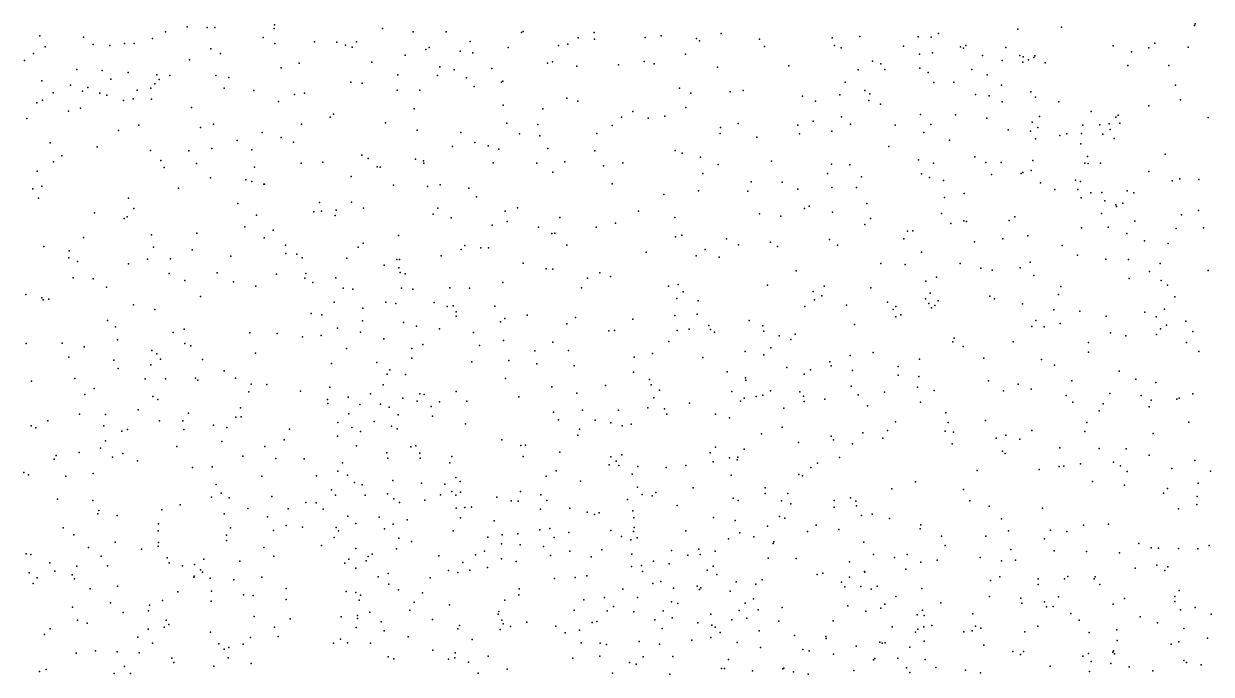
# Model space of a CAD drawing. Header units: metres. Extents: x -25 to 25, y -27.8 to 27.8.
# Drawn here: x -4.835 to -3.289, y 0.013 to 0.86 of the extents above; entities that cross this region are included whole.
import ezdxf

# ---------------------------------------------------------------- set-up
doc = ezdxf.new("R2010")
doc.units = ezdxf.units.M

msp = doc.modelspace()

# ---------------------------------------------------------------- linework, layer by layer
for p in [(-4.6227, 0.8563, 25.4743), (-4.5963, 0.8553, 7.7151), (-4.5866, 0.8552, 29.8552), (-4.5093, 0.8539, 13.2394), (-4.509, 0.8588, -5.3788), (-4.368, 0.8542, -22.4439), (-3.5407, 0.8531, 10.8774), (-3.4837, 0.8559, 29.6664), (-3.3105, 0.858, 23.9232), (-3.3097, 0.8603, -24.6159), (-4.8145, 0.8444, -5.4278), (-4.7575, 0.8427, 13.5015), (-4.6675, 0.8411, 14.2201), (-4.6507, 0.8499, -5.3817), (-4.5234, 0.8424, 7.9315), (-4.4567, 0.8368, -19.4678), (-4.4275, 0.8361, 29.8878), (-4.4019, 0.8368, -5.3539), (-4.3281, 0.8497, 29.8985), (-4.2851, 0.8497, 24.5407), (-4.2541, 0.8371, 13.8434), (-4.1871, 0.8491, 24.0443), (-4.1848, 0.8503, 25.7996), (-4.1132, 0.8418, -24.5261), (-4.0924, 0.8487, -5.4068), (-4.0921, 0.8404, 23.8869), (-4.026, 0.8426, -6.9776), (-4.0052, 0.8444, 14.7144), (-3.9592, 0.8411, 12.5641), (-3.9553, 0.8382, -6.9353), (-3.9271, 0.8475, -5.4731), (-3.8773, 0.8401, 25.6364), (-3.7824, 0.842, 23.5828), (-3.7465, 0.8435, 14.8962), (-3.6703, 0.8434, -5.6779), (-3.6535, 0.8429, 29.7779), (-3.6441, 0.8474, 10.7163), (-4.8228, 0.8216, 25.9606), (-4.8075, 0.8303, -6.8684), (-4.7451, 0.8331, -5.3713), (-4.7232, 0.8318, 25.9461), (-4.704, 0.8345, 20.6809), (-4.6917, 0.8344, 21.2118), (-4.5919, 0.8276, -5.3471), (-4.579, 0.8214, -7.0073), (-4.5085, 0.8345, 25.2072), (-4.4163, 0.8326, -7.0439), (-4.4076, 0.8299, 14.3783), (-4.3118, 0.8266, 14.2079), (-4.3074, 0.8295, -5.3499), (-4.267, 0.8247, 24.4039), (-4.2505, 0.8224, 24.2968), (-4.2046, 0.8292, -19.6064), (-4.139, 0.8319, 15.017), (-4.1266, 0.8339, -7.0267), (-3.9736, 0.8208, 29.8633), (-3.8704, 0.8306, 12.4616), (-3.7794, 0.8319, 15.1034), (-3.7709, 0.8291, -6.7694), (-3.6895, 0.8313, -6.6694), (-3.6687, 0.8207, 10.5602), (-3.6519, 0.8222, 10.8051), (-3.6152, 0.8303, -5.7484), (-3.6114, 0.8287, 15.0217), (-3.6085, 0.8318, -6.5185), (-3.5561, 0.8293, -6.3548), (-3.4164, 0.8315, 15.2202), (-3.3925, 0.8238, 13.157), (-3.3702, 0.829, 11.0537), (-3.3621, 0.835, 23.4413), (-3.3189, 0.8299, 24.2574), (-4.8345, 0.8125, 13.9081), (-4.6193, 0.8135, 13.4344), (-4.4766, 0.8089, -5.3245), (-4.382, 0.8104, 24.934), (-4.3387, 0.8192, 24.7628), (-4.1532, 0.8091, 14.5453), (-4.1468, 0.8107, -5.3498), (-4.1152, 0.805, 12.6846), (-4.0609, 0.8068, 1.6603), (-4.0275, 0.8113, -11.5283), (-4.0145, 0.808, 23.78), (-3.8387, 0.8054, 29.8364), (-3.7301, 0.8117, 12.3758), (-3.7189, 0.808, 10.7081), (-3.5867, 0.8189, 10.4372), (-3.5611, 0.8126, -5.841), (-3.5381, 0.8189, -5.9224), (-3.5341, 0.8102, 10.9703), (-3.5338, 0.8171, 15.0934), (-3.5266, 0.8131, -6.2469), (-3.5199, 0.8164, 10.3772), (-3.5185, 0.8186, -6.0866), (-3.505, 0.8092, 12.3491), (-3.3974, 0.8059, 25.0658), (-3.344, 0.8061, 15.2819), (-4.7661, 0.8009, 13.6626), (-4.7331, 0.7993, 14.0603), (-4.6996, 0.797, 13.5585), (-4.662, 0.7938, -14.0344), (-4.6452, 0.7928, 25.3572), (-4.5853, 0.7927, 1.0041), (-4.5681, 0.7903, 14.1867), (-4.5001, 0.8029, 14.2612), (-4.3481, 0.7936, 13.0776), (-4.2965, 0.793, 14.4053), (-4.2935, 0.8042, -7.0582), (-4.2746, 0.8001, 13.0027), (-4.2588, 0.7899, -5.3164), (-4.2256, 0.8022, 12.8862), (-3.9317, 0.8037, -5.414), (-3.7486, 0.8003, 25.5212), (-3.7139, 0.8007, -5.5511), (-3.6682, 0.8024, 13.225), (-3.6573, 0.797, -11.6546), (-3.6007, 0.8005, 23.4796), (-3.5806, 0.7938, 29.7497), (-4.8119, 0.786, 19.2393), (-4.7746, 0.7805, -5.3144), (-4.7518, 0.7773, 25.8351), (-4.7218, 0.7881, 25.6073), (-4.6876, 0.7737, 7.9537), (-4.6699, 0.7763, -5.2991), (-4.6648, 0.7819, -6.9707), (-4.659, 0.7876, 14.1179), (-4.5742, 0.7766, -19.6521), (-4.4092, 0.7841, 13.1751), (-4.3948, 0.7831, -5.2987), (-4.3491, 0.7738, -21.876), (-4.3195, 0.7736, 24.5163), (-4.2489, 0.7785, 1.4019), (-4.2132, 0.7844, 14.4661), (-4.2114, 0.7854, 24.0969), (-3.9812, 0.7765, -5.3603), (-3.8984, 0.7735, 14.7097), (-3.7654, 0.7843, -5.503), (-3.7397, 0.7735, 10.5621), (-3.6499, 0.7839, -5.5865), (-3.6241, 0.784, 12.3233), (-3.5618, 0.7805, -6.4724), (-3.3352, 0.7805, 11.1488), (-4.8108, 0.7608, 18.9396), (-4.7973, 0.7701, 26.0481), (-4.759, 0.7725, 29.8057), (-4.7361, 0.7698, 13.8993), (-4.7273, 0.7673, 25.5218), (-4.7055, 0.7605, 13.7534), (-4.693, 0.7623, -13.4986), (-4.6691, 0.7621, 13.6304), (-4.5356, 0.7733, 13.4091), (-4.5037, 0.7589, 25.0861), (-4.4828, 0.7682, 29.8638), (-4.4698, 0.77, 13.2598), (-4.1282, 0.7635, 23.9243), (-4.1137, 0.7593, -7.0464), (-3.9665, 0.7697, 12.4745), (-3.9153, 0.7716, -6.9445), (-3.8209, 0.7658, 12.3624), (-3.8042, 0.7593, -24.6829), (-3.7725, 0.7675, -6.8127), (-3.7346, 0.7603, 10.4755), (-3.7332, 0.769, 14.8262), (-3.5958, 0.7682, -6.5644), (-3.5779, 0.7663, -5.6884), (-3.5609, 0.7585, 15.0168), (-3.5237, 0.7715, 10.2911), (-3.5176, 0.7647, -6.3197), (-3.4871, 0.7584, -6.1572), (-3.3289, 0.761, 21.1559), (-4.8182, 0.7572, 0.8736), (-4.7771, 0.7466, -6.9353), (-4.7613, 0.7503, 25.7334), (-4.6167, 0.7514, 14.0201), (-4.3271, 0.7496, 14.3294), (-4.2109, 0.7543, -7.0617), (-4.1591, 0.7493, -5.288), (-4.0419, 0.7461, 12.533), (-3.973, 0.7514, 14.6229), (-3.7194, 0.7556, 10.894), (-3.445, 0.746, 11.1316), (-3.3702, 0.7533, 23.7835), (-4.8314, 0.7371, -24.371), (-4.6853, 0.728, 5.9261), (-4.5881, 0.7295, 7.5826), (-4.4737, 0.7297, -5.2384), (-4.4365, 0.7388, -7.0669), (-4.4319, 0.7424, 14.2212), (-4.3642, 0.7312, -5.2454), (-4.206, 0.7306, 12.7708), (-4.1659, 0.7291, 12.6948), (-4.069, 0.7276, 14.5313), (-4.057, 0.7388, 29.8786), (-4.0222, 0.7374, -5.3099), (-4.0002, 0.7399, 1.8569), (-3.9048, 0.7303, -5.3387), (-3.8272, 0.7283, -6.8942), (-3.8071, 0.7332, 13.2085), (-3.7703, 0.739, 10.813), (-3.7584, 0.7297, 29.8198), (-3.7005, 0.7284, 23.5308), (-3.6673, 0.7421, -5.5165), (-3.6538, 0.7289, 10.325), (-3.6218, 0.7418, 14.9183), (-3.5809, 0.7373, -5.6241), (-3.5221, 0.732, 13.1606), (-3.5122, 0.7395, 29.7132), (-3.4559, 0.7281, -6.0135), (-3.434, 0.7287, -11.7724), (-3.4215, 0.7299, 24.4688), (-3.4131, 0.7388, 24.1091), (-3.41, 0.7414, 10.2031), (-3.4077, 0.731, -24.7509), (-3.2927, 0.7383, 11.2278), (-4.7121, 0.7214, -6.9825), (-4.605, 0.725, -5.2356), (-4.525, 0.7186, -7.0611), (-4.5002, 0.712, 14.1143), (-4.3228, 0.7217, -7.0835), (-4.2662, 0.7186, 24.237), (-4.1896, 0.7169, 24.0115), (-4.1633, 0.7145, -22.0244), (-4.0889, 0.7175, 23.8472), (-3.9284, 0.7175, 15.142), (-3.9277, 0.7251, 12.3764), (-3.8805, 0.7126, 1.97), (-3.8251, 0.7171, 10.6609), (-3.7829, 0.7203, 23.5778), (-3.6632, 0.7185, -6.7166), (-3.553, 0.7223, 12.2853), (-3.5243, 0.7203, 23.4532), (-3.5146, 0.7251, -6.4021), (-3.4859, 0.7148, 15.0774), (-3.4768, 0.7169, -5.8137), (-3.4578, 0.7172, -5.9397), (-3.4298, 0.7165, 23.4285), (-3.4205, 0.7227, 15.1846), (-4.8012, 0.7053, 25.9128), (-4.7396, 0.6999, 25.3818), (-4.5904, 0.6977, 13.9001), (-4.5573, 0.7083, -21.735), (-4.5382, 0.6961, 13.5463), (-4.484, 0.7062, 20.9464), (-4.277, 0.7002, -24.5844), (-4.2479, 0.7056, 13.9917), (-4.2303, 0.7012, 24.1117), (-4.2168, 0.697, -5.2271), (-4.1526, 0.6978, -7.0694), (-3.7085, 0.7002, -6.7835), (-3.6296, 0.7088, 11.0445), (-3.5176, 0.7104, -5.7082), (-3.4584, 0.7038, 24.267), (-3.4151, 0.711, 12.2996), (-4.7857, 0.6882, -21.715), (-4.6705, 0.6952, 25.244), (-4.6568, 0.682, -7.0227), (-4.6204, 0.6949, 21.2997), (-4.3951, 0.6893, 24.6652), (-4.3866, 0.6847, 29.8592), (-4.3253, 0.6841, 14.2699), (-4.3148, 0.6817, 24.3387), (-4.0914, 0.6946, -22.2955), (-3.987, 0.6951, 13.2018), (-3.9779, 0.6916, 29.8575), (-3.9538, 0.6864, 23.7062), (-3.8616, 0.6813, -6.9486), (-3.67, 0.6829, 29.8), (-3.5965, 0.6871, -6.6552), (-3.5211, 0.6823, -5.6302), (-3.4498, 0.6876, 24.7593), (-3.3486, 0.6904, 23.5477), (-4.8179, 0.6683, 25.5718), (-4.7968, 0.6805, -5.1999), (-4.6523, 0.6729, -13.704), (-4.6102, 0.6781, 25.1308), (-4.5348, 0.6733, 25.014), (-4.4739, 0.6786, 13.3553), (-4.4457, 0.6802, 13.2342), (-4.3749, 0.6741, 7.987), (-4.3713, 0.6735, 24.5172), (-4.3141, 0.6788, 12.9756), (-4.2239, 0.6791, 14.3714), (-4.1671, 0.6785, 29.8743), (-4.1464, 0.6671, 14.4316), (-4.1308, 0.6805, 25.6371), (-4.0805, 0.6751, -5.2301), (-4.0553, 0.6791, 12.4668), (-3.9511, 0.6651, 14.5696), (-3.931, 0.6769, -5.2793), (-3.7885, 0.6651, 10.9279), (-3.7834, 0.6773, -5.3603), (-3.7596, 0.6764, 10.371), (-3.6503, 0.6787, 2.0122), (-3.5824, 0.6797, 29.7644), (-3.5622, 0.6796, 10.1902), (-3.5362, 0.6651, 25.1183), (-3.5343, 0.6664, 15.0062), (-3.5234, 0.669, -6.5076), (-3.4533, 0.6785, 11.1893), (-3.4491, 0.6784, 23.9199), (-3.4331, 0.6788, -6.1271), (-3.3698, 0.6677, 29.6237), (-4.5922, 0.6596, -7.0537), (-4.546, 0.6571, 13.7945), (-4.5382, 0.6547, 29.8336), (-4.5226, 0.6513, 13.941), (-4.522, 0.6515, 25.7422), (-4.4089, 0.6612, 14.5764), (-4.3539, 0.6501, 1.2528), (-4.2931, 0.6505, -11.6434), (-4.0692, 0.6518, -7.0564), (-3.8879, 0.6544, 29.8425), (-3.8474, 0.6538, -5.3016), (-3.7444, 0.6611, 12.2521), (-3.6662, 0.6648, -5.4289), (-3.6558, 0.6602, 10.2224), (-3.6373, 0.6561, 25.2463), (-3.575, 0.6638, -5.5255), (-3.5112, 0.653, 10.1263), (-3.4654, 0.6566, -6.3052), (-3.4588, 0.6548, -5.7316), (-3.3395, 0.6555, 12.2948), (-3.3297, 0.6582, 23.3799), (-3.3047, 0.6576, 15.32), (-4.8236, 0.6454, 18.7526), (-4.8119, 0.6489, 25.4855), (-4.6338, 0.6462, -5.1456), (-4.3097, 0.6482, 29.8607), (-4.2558, 0.6461, 12.7726), (-4.2455, 0.635, 13.6686), (-4.0018, 0.6378, -5.2311), (-3.9564, 0.6425, 12.3375), (-3.8925, 0.6421, 10.7251), (-3.827, 0.6449, 12.2687), (-3.7828, 0.647, 29.8266), (-3.7508, 0.6469, -6.8568), (-3.6104, 0.6394, -5.4661), (-3.4924, 0.6442, -6.4446), (-3.4625, 0.6442, 15.028), (-3.4456, 0.6401, 12.2569), (-3.4311, 0.6405, 2.0271), (-3.3984, 0.6425, -6.0015), (-3.3896, 0.6399, 15.2231), (-4.816, 0.6329, -5.141), (-4.6988, 0.6331, 5.6695), (-4.6921, 0.6196, 21.8121), (-4.5566, 0.6261, -24.5528), (-4.4504, 0.6274, -5.1381), (-4.4084, 0.6281, 13.1513), (-4.3927, 0.6203, -22.4596), (-4.296, 0.6201, 12.8812), (-4.1921, 0.6207, 24.0014), (-3.8184, 0.6196, 25.3885), (-3.8126, 0.6227, 23.5963), (-3.7372, 0.6262, 11.0328), (-3.6362, 0.6339, 14.8399), (-3.4583, 0.6334, 29.6903), (-3.4274, 0.6296, -6.2356), (-3.413, 0.6244, -5.8373), (-3.4122, 0.6224, 13.0625), (-3.4039, 0.6268, 21.2637), (-4.7432, 0.6141, -5.1147), (-4.7044, 0.6068, 29.7853), (-4.7009, 0.6087, 25.1991), (-4.5323, 0.6111, -5.1149), (-4.4576, 0.6153, -7.0826), (-4.4474, 0.6161, 29.8345), (-4.4299, 0.6105, 24.6831), (-4.4283, 0.6173, 14.07), (-4.302, 0.6124, 14.8632), (-4.2788, 0.6073, -7.0992), (-4.2085, 0.6163, -7.0836), (-4.137, 0.6079, -5.1706), (-4.0349, 0.6163, 14.4866), (-3.9875, 0.608, 23.74), (-3.8769, 0.6129, 14.5892), (-3.8495, 0.6096, 2.087), (-3.782, 0.6147, 10.3072), (-3.7327, 0.6066, 10.2338), (-3.6399, 0.613, 23.4958), (-3.6109, 0.6037, 10.1348), (-3.5518, 0.6039, -5.4974), (-3.5444, 0.6086, 12.226), (-3.4315, 0.6131, 15.1545), (-3.3883, 0.6033, -6.0615), (-3.3273, 0.6113, 10.0268), (-3.3054, 0.6169, 11.3388), (-4.5473, 0.5958, -7.0724), (-4.5104, 0.5916, 13.641), (-4.2254, 0.5981, 1.4728), (-4.2056, 0.6027, 14.33), (-4.1651, 0.5955, 12.5338), (-4.0899, 0.5953, 23.8375), (-4.0646, 0.6004, -5.1883), (-3.7399, 0.5986, 14.6982), (-3.6842, 0.5902, 12.1888), (-3.6776, 0.5906, 15.1109), (-3.6279, 0.6003, -6.7215), (-3.6073, 0.6026, 11.1692), (-3.4579, 0.5945, 10.0326), (-3.423, 0.5952, 23.4133), (-3.3345, 0.5936, 23.4113), (-3.2988, 0.5946, 23.3017), (-4.7577, 0.5817, -6.9951), (-4.6688, 0.5852, 20.6681), (-4.6098, 0.5877, 21.6106), (-4.5224, 0.5815, 5.9794), (-4.3931, 0.5745, 24.4824), (-4.3472, 0.5847, -5.1121), (-4.1475, 0.5869, 23.9327), (-4.1436, 0.5874, 13.1552), (-3.9865, 0.5826, 29.841), (-3.9784, 0.5849, -7.0245), (-3.92, 0.5803, 10.4934), (-3.9045, 0.5724, 10.855), (-3.8626, 0.5758, 10.9346), (-3.7859, 0.5794, -6.8966), (-3.6893, 0.5802, 29.8024), (-3.597, 0.5764, 24.3352), (-3.5602, 0.58, 14.9303), (-3.5276, 0.5839, 20.9821), (-3.3987, 0.587, -6.1826), (-3.3758, 0.5774, -5.9468), (-3.3449, 0.5741, 15.2716), (-4.8093, 0.5701, 22.0312), (-4.7761, 0.5644, -5.0669), (-4.6665, 0.5695, -22.4118), (-4.6162, 0.5657, 6.1665), (-4.5658, 0.5574, 24.9544), (-4.4944, 0.5718, 13.5559), (-4.4939, 0.561, 13.7481), (-4.4796, 0.56, 7.4894), (-4.4, 0.5695, -7.0955), (-4.2916, 0.558, 7.8779), (-4.2657, 0.5662, 13.514), (-4.2608, 0.5713, 29.8386), (-4.2402, 0.5684, 13.8859), (-4.2302, 0.5683, 12.6246), (-4.1279, 0.572, -21.8524), (-4.0245, 0.5628, 25.4545), (-3.9597, 0.5582, 10.7127), (-3.948, 0.5662, 14.5196), (-3.8535, 0.5701, 10.3508), (-3.7755, 0.5717, 13.0845), (-3.6663, 0.5626, -6.7736), (-3.4829, 0.5715, -6.4512), (-3.4627, 0.559, -6.3838), (-4.7768, 0.5554, -13.165), (-4.7656, 0.5505, 8.0236), (-4.6991, 0.5475, 25.1402), (-4.6742, 0.5538, 7.3863), (-4.6442, 0.554, -11.9463), (-4.4729, 0.5556, -5.0745), (-4.4147, 0.555, 14.0005), (-4.3659, 0.5458, 14.7291), (-4.3494, 0.5534, -21.6604), (-4.3467, 0.5423, 12.9933), (-4.3459, 0.5532, 14.1156), (-4.1851, 0.5483, -5.1194), (-3.9295, 0.5563, -5.2073), (-3.7189, 0.5482, 10.1576), (-3.6872, 0.5467, -24.853), (-3.6158, 0.5482, 24.9594), (-3.5886, 0.542, 29.7692), (-3.5377, 0.5423, 23.4631), (-3.5244, 0.5499, -6.5564), (-3.4258, 0.5536, 11.3149), (-3.3963, 0.5532, 9.9828), (-3.3553, 0.5479, 12.2419), (-4.771, 0.5293, 29.7262), (-4.7449, 0.5281, 19.0941), (-4.6461, 0.5352, 25.0541), (-4.5834, 0.536, -5.046), (-4.5061, 0.5343, 8.0708), (-4.4693, 0.5289, 24.7603), (-4.4682, 0.535, 21.3856), (-4.429, 0.5295, 24.596), (-4.3452, 0.5361, 7.6662), (-4.3386, 0.5344, 24.2914), (-4.155, 0.5411, 1.694), (-4.1463, 0.5406, -7.0791), (-4.1011, 0.529, 15.2339), (-4.085, 0.536, -5.1377), (-4.0713, 0.5311, 14.3994), (-3.8294, 0.5385, 15.1916), (-3.6464, 0.5301, 24.5358), (-3.574, 0.5395, 23.8815), (-3.5199, 0.5326, 10.0058), (-3.3954, 0.5285, -5.6715), (-3.369, 0.5378, -6.1228), (-3.3541, 0.526, -5.8409), (-3.2926, 0.5391, -24.8741), (-4.7276, 0.517, 18.7306), (-4.6256, 0.5258, 25.6508), (-4.5624, 0.5243, 21.9201), (-4.5331, 0.5186, 21.7659), (-4.4589, 0.5233, -7.0855), (-4.4192, 0.5161, 14.4872), (-4.4067, 0.5145, -5.0483), (-4.3432, 0.5161, 29.8178), (-4.3288, 0.5148, -5.0565), (-4.2806, 0.5164, 14.056), (-4.2547, 0.5159, -7.0987), (-4.2116, 0.5232, 12.5349), (-4.1091, 0.5164, 23.8784), (-3.9958, 0.5184, -22.2121), (-3.9832, 0.5206, -5.1683), (-3.9767, 0.5111, 2.2259), (-3.8668, 0.5198, 12.1964), (-3.807, 0.5114, 29.8224), (-3.7929, 0.5183, 11.0838), (-3.7321, 0.5164, -11.7112), (-3.6603, 0.5252, 14.7464), (-3.4847, 0.5179, 23.4866), (-3.3458, 0.5196, -6.0431), (-4.8327, 0.5078, -5.0176), (-4.8117, 0.5033, -21.6065), (-4.8099, 0.5005, 25.6309), (-4.8029, 0.5016, -6.9625), (-4.605, 0.5052, 29.7661), (-4.4312, 0.4976, 20.7761), (-4.3637, 0.4978, -7.1069), (-4.3506, 0.4958, 5.7917), (-4.3009, 0.4973, 12.7702), (-3.9847, 0.5024, 10.6054), (-3.9569, 0.4996, 10.8249), (-3.8055, 0.5005, -6.9201), (-3.7958, 0.506, 23.6084), (-3.7104, 0.4976, 23.5506), (-3.6608, 0.5018, 24.8047), (-3.6564, 0.496, 20.9285), (-3.655, 0.5094, 24.1724), (-3.6444, 0.4994, -5.3205), (-3.5771, 0.5055, 21.2032), (-3.571, 0.5021, -5.3871), (-3.5345, 0.4956, 12.1637), (-3.4876, 0.5077, -6.4876), (-3.336, 0.5047, 9.9312), (-4.6925, 0.4943, 29.7369), (-4.6645, 0.488, 7.2136), (-4.4612, 0.483, 13.517), (-4.447, 0.4812, 13.3742), (-4.3936, 0.4897, 13.1212), (-4.2841, 0.4921, 24.1686), (-4.2763, 0.4928, 25.4952), (-4.2723, 0.485, 12.6428), (-4.2217, 0.4925, 29.8201), (-4.1795, 0.4809, 23.9765), (-3.9872, 0.4801, 10.7463), (-3.9583, 0.4819, -11.6735), (-3.8181, 0.4919, 10.217), (-3.7639, 0.4937, 12.1586), (-3.703, 0.4879, -6.825), (-3.6997, 0.4921, 10.0888), (-3.6929, 0.4813, 11.1961), (-3.653, 0.4902, 24.0125), (-3.6488, 0.4934, -6.764), (-3.4938, 0.4877, 15.0071), (-3.4597, 0.4858, 23.3995), (-3.3754, 0.4845, 20.7452), (-3.3494, 0.4885, -5.7415), (-4.7265, 0.4738, -4.9759), (-4.7161, 0.4656, 1.007), (-4.3942, 0.4735, 13.9439), (-4.3409, 0.4713, 14.0322), (-4.3239, 0.4665, 12.8568), (-4.2724, 0.4793, 13.6664), (-4.2143, 0.4722, 14.2212), (-4.209, 0.4764, -5.0567), (-4.128, 0.4696, -5.0727), (-4.1169, 0.4775, 13.0338), (-4.0419, 0.4756, -7.0524), (-3.9429, 0.4674, 10.9065), (-3.8905, 0.4736, 10.9819), (-3.8726, 0.467, -6.9795), (-3.7534, 0.4685, -5.2323), (-3.6995, 0.4785, 14.6727), (-3.5222, 0.466, 11.3021), (-3.517, 0.4736, -5.4245), (-3.5062, 0.4654, -6.5498), (-3.4853, 0.4698, 9.9444), (-3.4257, 0.4793, -5.5446), (-3.3604, 0.4784, 29.6252), (-3.3468, 0.4678, -6.1799), (-3.3219, 0.4731, -5.8888), (-4.6407, 0.4583, -7.044), (-4.6264, 0.4624, 22.0832), (-4.5409, 0.4575, -4.9749), (-4.5053, 0.4567, 1.1646), (-4.4722, 0.4523, 29.7756), (-4.4481, 0.4542, 25.5025), (-4.4268, 0.464, -4.9995), (-4.3967, 0.4586, -11.774), (-4.3666, 0.4501, 8.1079), (-4.2938, 0.4631, 21.2707), (-4.2495, 0.4582, 24.0866), (-4.0732, 0.4603, 12.3223), (-4.066, 0.4609, 29.8259), (-3.9845, 0.4608, 10.4881), (-3.9686, 0.4623, -7.0264), (-3.9408, 0.4622, 12.22), (-3.9357, 0.4587, 10.3766), (-3.8714, 0.4598, -5.1737), (-3.8516, 0.4536, 14.5339), (-3.8365, 0.4492, 12.9777), (-3.8308, 0.4558, 25.1371), (-3.6237, 0.4509, 29.7825), (-3.42, 0.4579, -6.3752), (-3.4, 0.454, 11.3824), (-3.3601, 0.4557, -6.248), (-3.3546, 0.4628, -5.6764), (-3.3127, 0.4594, -5.9724), (-4.8321, 0.4439, 29.6416), (-4.7853, 0.4443, 25.1844), (-4.7568, 0.4395, 5.5454), (-4.7134, 0.4484, -7.0182), (-4.6685, 0.4347, 25.5312), (-4.6257, 0.4438, -4.9585), (-4.6179, 0.4409, 7.0728), (-4.415, 0.4372, 13.8505), (-4.33, 0.4371, 21.4444), (-4.3158, 0.4424, 13.0721), (-4.2416, 0.441, 15.2374), (-4.2106, 0.4476, 7.9995), (-4.1697, 0.4344, -7.0805), (-4.1462, 0.4457, 12.3888), (-4.1259, 0.4346, 14.2967), (-3.9951, 0.4465, 25.2555), (-3.8957, 0.4334, 21.0825), (-3.8623, 0.438, 20.9058), (-3.6255, 0.4458, 11.2492), (-3.6117, 0.4397, 14.8038), (-3.5465, 0.4458, 23.4487), (-3.4486, 0.445, 21.4541), (-3.3209, 0.4453, -6.0844), (-3.3047, 0.4332, -5.7934), (-4.7768, 0.4259, 18.4687), (-4.718, 0.422, 25.0665), (-4.6621, 0.4305, 19.0019), (-4.6571, 0.4233, 24.9833), (-4.6025, 0.4228, 18.8105), (-4.5334, 0.4311, 24.7855), (-4.3753, 0.4189, -7.0944), (-4.3301, 0.4247, 29.7856), (-4.2518, 0.4198, 20.7885), (-4.2038, 0.4216, 7.7775), (-4.0403, 0.4262, 14.3688), (-4.0163, 0.431, 23.7798), (-3.9507, 0.4255, 14.4401), (-3.8713, 0.4292, 10.2453), (-3.7856, 0.42, 24.4448), (-3.7589, 0.4281, 21.1748), (-3.7291, 0.4322, 2.2785), (-3.6689, 0.4235, -5.2585), (-3.5849, 0.4249, -5.3293), (-3.5097, 0.4228, 12.9398), (-3.4486, 0.4327, -5.4828), (-4.7126, 0.4112, -4.933), (-4.6698, 0.4161, 18.625), (-4.5744, 0.4083, -13.6191), (-4.4344, 0.4176, 13.3041), (-4.3622, 0.4039, 12.9447), (-4.3586, 0.4094, 24.2654), (-4.338, 0.4036, 21.6983), (-4.1673, 0.4173, 2.1393), (-4.1186, 0.4149, 23.8878), (-4.0412, 0.4065, 2.3852), (-3.9193, 0.4067, 29.8131), (-3.8417, 0.4126, 11.0732), (-3.8189, 0.4038, 23.6332), (-3.8105, 0.4096, 29.8087), (-3.7838, 0.4146, 14.5653), (-3.7559, 0.4087, 11.1661), (-3.6967, 0.414, 23.6188), (-3.6963, 0.4024, 29.7845), (-3.4929, 0.4157, 23.3157), (-3.4085, 0.4076, 9.8866), (-4.8253, 0.3946, -4.9173), (-4.7689, 0.3981, -12.1978), (-4.6771, 0.398, 6.7078), (-4.6507, 0.3977, 20.5635), (-4.6117, 0.3985, 6.5644), (-4.6086, 0.396, 8.1698), (-4.5595, 0.3986, -7.0621), (-4.5391, 0.3909, 29.7144), (-4.5189, 0.3905, 6.3514), (-4.4368, 0.3869, 13.6318), (-4.3672, 0.3899, 1.3359), (-4.2078, 0.3983, 24.0059), (-4.1475, 0.3874, 29.7957), (-4.0778, 0.3893, 21.2766), (-4.0205, 0.397, -5.0807), (-4.0181, 0.3899, -24.7589), (-3.8955, 0.3989, 12.1714), (-3.8949, 0.3959, 24.993), (-3.7576, 0.3881, 10.0728), (-3.6711, 0.3871, 23.4122), (-3.6694, 0.4009, -6.7865), (-3.5788, 0.3952, 15.1052), (-3.5404, 0.3909, -6.6189), (-3.4704, 0.395, 15.0349), (-3.3868, 0.3974, -5.5436), (-3.3607, 0.393, 29.6105), (-4.7558, 0.3772, 29.6265), (-4.7435, 0.3854, -6.992), (-4.6671, 0.3746, -7.021), (-4.5424, 0.3807, 3.2751), (-4.4748, 0.3817, 14.5873), (-4.4129, 0.374, 13.7525), (-4.3839, 0.3781, 13.0226), (-4.3417, 0.3726, 13.9309), (-4.3197, 0.3783, 12.7764), (-4.3139, 0.3773, 7.4629), (-4.2724, 0.3812, -4.993), (-4.1904, 0.3744, 1.8972), (-4.1151, 0.3791, 12.9037), (-4.0146, 0.373, 12.2494), (-4.0073, 0.383, 29.8059), (-3.913, 0.3811, 23.704), (-3.8971, 0.3725, 11.0215), (-3.8815, 0.3749, 14.4703), (-3.8727, 0.3767, 21.3014), (-3.8629, 0.3822, 24.6178), (-3.8245, 0.3808, -22.3963), (-3.82, 0.3754, -6.9177), (-3.7921, 0.3714, 23.8675), (-3.7488, 0.3769, -6.8554), (-3.7144, 0.3804, 21.3633), (-3.6497, 0.3826, 12.1164), (-3.5592, 0.3821, 9.9349), (-3.5231, 0.3845, 14.9456), (-3.4775, 0.3762, 23.3607), (-3.4209, 0.3788, 23.297), (-3.3799, 0.3761, 15.2319), (-3.3334, 0.3715, 23.18), (-3.3306, 0.3725, 9.8505), (-3.3125, 0.3784, -6.1222), (-4.6864, 0.3576, -22.384), (-4.6609, 0.3708, 3.1538), (-4.5532, 0.3602, 6.9495), (-4.4398, 0.3707, 24.4727), (-4.4395, 0.3656, 13.4586), (-4.3976, 0.3644, 13.3911), (-4.3707, 0.3647, 6.144), (-4.3593, 0.3611, 14.9385), (-4.323, 0.3687, 2.5067), (-4.3048, 0.3616, 24.1526), (-4.2939, 0.368, -7.0823), (-4.2583, 0.3689, 24.0762), (-4.1078, 0.3569, -7.0596), (-4.0609, 0.3569, 21.4545), (-4.0226, 0.3601, 10.5096), (-4.0009, 0.3589, 10.8246), (-3.9682, 0.3661, 10.9252), (-3.9019, 0.3686, 24.8126), (-3.8454, 0.3594, 24.1675), (-3.819, 0.3684, -24.8638), (-3.7366, 0.3628, 23.5775), (-3.6674, 0.3672, 20.7458), (-3.469, 0.3676, -6.4791), (-3.4347, 0.3563, 15.122), (-3.4296, 0.3654, -6.4198), (-3.3696, 0.3612, -6.2969), (-3.3669, 0.3698, 12.1884), (-4.8039, 0.3432, -6.9363), (-4.763, 0.3518, 3.4017), (-4.729, 0.3513, -4.8898), (-4.6584, 0.3432, 29.64), (-4.628, 0.3431, 24.8862), (-4.6207, 0.3531, 25.3726), (-4.5592, 0.3479, 2.7943), (-4.5524, 0.3482, -11.9624), (-4.4264, 0.3411, 13.2568), (-4.4122, 0.352, 3.6684), (-4.3791, 0.3423, 3.4694), (-4.3479, 0.3509, 12.8631), (-4.3029, 0.349, 25.2492), (-4.1453, 0.3542, 12.3584), (-4.1389, 0.3442, 25.1162), (-4.091, 0.3441, -5.0292), (-4.0706, 0.3406, 2.5778), (-3.9979, 0.3516, -7.0117), (-3.9346, 0.3516, 12.8631), (-3.9162, 0.3471, -21.7868), (-3.6998, 0.3416, -5.2156), (-3.6343, 0.3537, -6.7414), (-3.6312, 0.3411, 21.5231), (-3.5827, 0.3436, 23.4677), (-3.4506, 0.341, -5.4401), (-3.3179, 0.3415, -6.1972), (-4.8257, 0.3366, 22.1908), (-4.8197, 0.3339, 29.5569), (-4.7311, 0.3365, 18.3426), (-4.7077, 0.3295, 19.1721), (-4.7004, 0.3316, 2.9406), (-4.627, 0.3319, -13.3965), (-4.5881, 0.3374, 22.1939), (-4.5711, 0.3344, 29.6592), (-4.4893, 0.3321, 13.0644), (-4.4082, 0.3345, 12.9068), (-4.3966, 0.3294, 29.7063), (-4.3565, 0.3363, -7.077), (-4.349, 0.3327, 13.536), (-4.26, 0.3392, 14.0632), (-4.1116, 0.3321, 21.7043), (-4.056, 0.3367, 14.3044), (-4.0443, 0.3388, 23.7941), (-3.8744, 0.3263, -6.9511), (-3.8475, 0.3349, 10.1385), (-3.7423, 0.3274, 10.0114), (-3.7105, 0.3307, 14.5961), (-3.6353, 0.3296, 14.732), (-3.6246, 0.3285, -5.2679), (-3.5224, 0.3303, 11.3431), (-3.4534, 0.3292, 29.6515), (-3.3645, 0.3265, -5.5314), (-4.7289, 0.3171, -6.9805), (-4.636, 0.3096, -24.6398), (-4.5773, 0.3161, -14.0152), (-4.5214, 0.3098, 6.731), (-4.4961, 0.3184, -4.9121), (-4.4267, 0.3233, 24.3908), (-4.4021, 0.3107, -4.9378), (-4.3249, 0.3105, 15.2943), (-4.2126, 0.3182, -4.984), (-4.1878, 0.311, 14.1589), (-4.1819, 0.3115, 23.9529), (-4.1136, 0.3246, 8.1726), (-3.8261, 0.3149, 23.4589), (-3.7838, 0.3229, 12.1223), (-3.7809, 0.3185, 14.5271), (-3.7558, 0.3131, 2.4251), (-3.7165, 0.3204, -6.8142), (-3.6261, 0.3132, 11.2917), (-3.5688, 0.3207, -5.3116), (-3.5562, 0.3242, -6.6403), (-3.538, 0.3194, 23.1531), (-4.7932, 0.2979, 20.2797), (-4.7633, 0.3018, 25.2497), (-4.7354, 0.3073, 29.5745), (-4.7196, 0.2959, 5.4658), (-4.7065, 0.3006, 1.1046), (-4.5499, 0.2971, -7.0475), (-4.5071, 0.2942, 20.5847), (-4.3626, 0.3014, 15.0932), (-4.361, 0.2943, 20.6576), (-4.3313, 0.3093, 8.2149), (-4.3194, 0.3008, 12.733), (-4.3192, 0.2944, -4.9486), (-4.2777, 0.2965, 13.9914), (-4.1848, 0.2968, 5.7113), (-4.1373, 0.3022, 7.6576), (-4.0706, 0.2964, -7.0329), (-4.0562, 0.2989, 24.8125), (-3.9413, 0.3016, -22.5627), (-3.9344, 0.3089, 24.336), (-3.9162, 0.2948, 15.3522), (-3.9054, 0.2958, 29.7799), (-3.897, 0.3063, -21.47), (-3.773, 0.2953, 15.2765), (-3.5605, 0.3035, 14.8669), (-3.557, 0.3004, 12.1139), (-3.4861, 0.3079, -6.5122), (-3.4348, 0.307, 12.1404), (-3.3997, 0.3065, 12.8165), (-3.3696, 0.2982, 11.4809), (-4.7959, 0.293, -14.1033), (-4.6873, 0.2911, 24.9495), (-4.6155, 0.2823, -7.0197), (-4.5901, 0.2831, 3.7402), (-4.4702, 0.2935, 29.6537), (-4.4201, 0.2883, 13.5314), (-4.2804, 0.2882, 15.4464), (-4.073, 0.2858, 21.8804), (-4.0638, 0.2906, -21.3153), (-4.0603, 0.2847, 15.4326), (-4.0356, 0.2834, 10.4768), (-3.9986, 0.2824, -6.9992), (-3.9729, 0.2851, 14.3457), (-3.9375, 0.2895, -5.0702), (-3.9061, 0.2922, 23.6198), (-3.8104, 0.2821, 10.0577), (-3.8016, 0.2881, 23.6313), (-3.513, 0.2799, 23.3674), (-3.4867, 0.2835, -24.9586), (-3.4807, 0.284, 15.0081), (-3.4589, 0.287, 23.2924), (-3.4159, 0.2891, 9.8197), (-3.4067, 0.2845, -5.4636), (-3.3402, 0.2808, 21.704), (-3.3102, 0.2913, 20.5492), (-4.8354, 0.2757, -12.3823), (-4.8293, 0.2726, 25.1278), (-4.7808, 0.2708, -4.8303), (-4.7449, 0.2747, 25.0153), (-4.5253, 0.271, 8.2504), (-4.4539, 0.2713, 6.5587), (-4.4262, 0.2776, 13.4089), (-4.4139, 0.2722, -7.0599), (-4.3546, 0.2654, 13.8562), (-4.2726, 0.2693, 24.054), (-4.2671, 0.2642, 12.7493), (-4.155, 0.2712, -7.0509), (-4.1418, 0.278, 22.1185), (-4.1101, 0.2646, 2.7835), (-4.0429, 0.2735, 10.5667), (-3.9142, 0.2725, 12.167), (-3.8257, 0.273, 12.7855), (-3.8212, 0.2714, 23.2968), (-3.6739, 0.2638, 9.9238), (-3.5934, 0.2783, 29.7188), (-3.4432, 0.2641, 11.4208), (-3.3981, 0.277, 23.2104), (-3.2896, 0.2775, 23.0721), (-4.5848, 0.26, 24.7212), (-4.5783, 0.249, 18.3918), (-4.4344, 0.2532, 6.9129), (-4.4044, 0.2626, -24.693), (-4.3946, 0.2598, 13.6623), (-4.3615, 0.2479, 7.0844), (-4.3173, 0.2618, 1.5109), (-4.2871, 0.2604, 3.3073), (-4.2778, 0.251, 2.068), (-4.2664, 0.25, 3.1112), (-4.1885, 0.2511, 20.6628), (-4.0358, 0.2565, 12.7388), (-4.0121, 0.2498, 23.767), (-3.9635, 0.2558, 7.9731), (-3.8697, 0.2484, 21.7278), (-3.8696, 0.2559, 11.0807), (-3.8404, 0.2485, -6.9045), (-3.7048, 0.2547, -5.1876), (-3.6116, 0.2538, -6.6999), (-3.4018, 0.2595, 15.198), (-3.3509, 0.2487, 23.0275), (-3.3457, 0.2551, -6.2977), (-3.3057, 0.262, -6.2264), (-4.7914, 0.2409, 2.6786), (-4.7454, 0.2392, -6.9531), (-4.6317, 0.2336, 13.1406), (-4.591, 0.2435, 25.1461), (-4.568, 0.2426, 14.4147), (-4.5124, 0.2447, 29.5985), (-4.4678, 0.2367, 24.4443), (-4.4547, 0.2364, 25.0593), (-4.4293, 0.2462, 18.6644), (-4.3909, 0.2464, -21.2916), (-4.3533, 0.2414, 13.7551), (-4.3461, 0.2369, 6.3934), (-4.313, 0.2398, 13.8725), (-4.2928, 0.2465, 12.6346), (-4.2728, 0.2464, -7.0591), (-4.2191, 0.2437, 22.2966), (-4.2006, 0.2388, -4.9579), (-4.1916, 0.2384, 2.954), (-4.1618, 0.2466, 29.7175), (-4.154, 0.2395, 3.7894), (-4.0492, 0.2405, 29.7475), (-4.0299, 0.2472, 24.0674), (-4.017, 0.2454, 12.2498), (-3.9842, 0.2329, 10.3236), (-3.9113, 0.2422, 23.703), (-3.9051, 0.2392, -6.9509), (-3.8486, 0.2389, -21.2584), (-3.8364, 0.2349, 12.1483), (-3.7799, 0.2391, -6.8526), (-3.7585, 0.2427, 29.7489), (-3.7517, 0.2383, 14.5153), (-3.7507, 0.2324, 9.9823), (-3.6033, 0.2389, 2.4634), (-3.5779, 0.2321, -5.2776), (-3.3073, 0.2341, 11.5451), (-3.3072, 0.2447, 9.7757), (-4.7391, 0.2219, 19.3454), (-4.7376, 0.2262, 29.5004), (-4.7137, 0.2196, -4.8097), (-4.6557, 0.2272, 12.9403), (-4.5744, 0.2221, 13.2901), (-4.5437, 0.2287, 24.6041), (-4.5179, 0.218, -7.0329), (-4.4911, 0.2283, 14.8998), (-4.4452, 0.2279, -4.8754), (-4.4135, 0.2191, 13.9952), (-4.3724, 0.2176, 12.9613), (-4.2723, 0.2294, 1.7462), (-4.2666, 0.2166, -4.9389), (-4.2608, 0.2302, 4.0134), (-4.2522, 0.2305, 6.2598), (-4.1624, 0.228, 6.1171), (-4.1242, 0.2295, 12.3397), (-4.1015, 0.2243, -4.981), (-4.0918, 0.2209, 23.8091), (-4.0859, 0.2232, 5.9467), (-4.0421, 0.2259, 23.6553), (-4.0407, 0.2167, 14.2434), (-3.9371, 0.217, 20.6371), (-3.8512, 0.2185, 10.102), (-3.7799, 0.2305, -5.1399), (-3.7444, 0.2199, 11.202), (-3.7302, 0.2215, -6.8007), (-3.5083, 0.2292, -6.5509), (-3.3312, 0.2285, 29.5396), (-4.7841, 0.2039, -6.9039), (-4.6597, 0.2088, 24.828), (-4.5661, 0.2037, 20.4529), (-4.4938, 0.2068, 15.2448), (-4.4722, 0.2047, 5.4541), (-4.4285, 0.2043, 18.4988), (-4.4028, 0.2093, 13.1253), (-4.3655, 0.2025, -4.8944), (-4.3543, 0.2087, -22.4632), (-4.3358, 0.2143, 24.9085), (-4.2225, 0.213, 14.046), (-4.1631, 0.2012, 14.1104), (-4.1502, 0.2029, 7.3854), (-4.0405, 0.204, 10.5106), (-3.9088, 0.2134, 10.1831), (-3.8668, 0.2059, 8.1225), (-3.8441, 0.2162, 29.7512), (-3.8031, 0.2073, 14.45), (-3.7736, 0.2016, 22.9952), (-3.7078, 0.2159, 23.5632), (-3.6677, 0.2022, -6.7483), (-3.667, 0.2078, -22.449), (-3.5621, 0.2154, 14.8371), (-3.4553, 0.2074, -6.4929), (-3.4227, 0.2084, -5.4101), (-4.7703, 0.1945, 25.003), (-4.6602, 0.1999, 22.308), (-4.5713, 0.1942, 3.8852), (-4.5712, 0.1873, 2.3764), (-4.51, 0.2004, -4.8442), (-4.4311, 0.1911, 2.243), (-4.4253, 0.1998, 24.2628), (-4.3468, 0.1902, 12.8784), (-4.3304, 0.186, 29.6107), (-4.276, 0.1999, 5.5083), (-4.231, 0.1917, 23.9651), (-4.2123, 0.1948, -20.5183), (-4.1918, 0.1959, 3.436), (-4.1446, 0.1913, 23.8665), (-4.1255, 0.1976, 24.1883), (-4.0706, 0.2004, -21.0568), (-4.0568, 0.1923, 5.6624), (-4.0448, 0.1883, 2.9353), (-4.0412, 0.199, 10.7184), (-4.0366, 0.1907, -20.6974), (-3.9731, 0.2, 23.3633), (-3.9173, 0.1893, 23.0715), (-3.9027, 0.197, 21.9311), (-3.8844, 0.1921, 8.2938), (-3.8145, 0.1988, 23.6382), (-3.6399, 0.193, 14.652), (-3.5821, 0.1929, 12.7138), (-3.5527, 0.2, 29.6605), (-3.506, 0.1892, 12.148), (-3.4982, 0.2005, -5.334), (-3.4766, 0.1991, 23.2778), (-4.7512, 0.178, 12.7882), (-4.7164, 0.1851, 24.9557), (-4.6822, 0.1759, 8.3326), (-4.6604, 0.1799, 14.5344), (-4.66, 0.1845, -6.9597), (-4.5227, 0.1779, 29.5264), (-4.4477, 0.1806, 13.6356), (-4.4028, 0.1768, 15.6209), (-4.35, 0.1762, -7.0313), (-4.2354, 0.1735, 12.5433), (-4.2131, 0.183, -7.0225), (-4.1889, 0.1817, 29.6604), (-4.1586, 0.1795, -4.9592), (-4.1243, 0.1733, 3.1279), (-4.0825, 0.1751, 23.4978), (-3.9918, 0.174, 22.3162), (-3.9559, 0.1761, 7.677), (-3.9348, 0.1734, 29.7117), (-3.8594, 0.1835, 14.3875), (-3.8586, 0.1854, -5.0825), (-3.7413, 0.1849, -21.7745), (-3.6351, 0.1808, -5.2175), (-3.5499, 0.1755, 11.1377), (-3.4934, 0.1736, 2.5636), (-3.4513, 0.1729, 11.41), (-3.4083, 0.1711, 10.9429), (-3.3831, 0.1833, 12.1909), (-3.3669, 0.1775, -6.4363), (-3.3576, 0.1772, 23.1014), (-3.3313, 0.177, 15.2952), (-3.306, 0.1763, 20.4259), (-3.2915, 0.1806, -5.5073), (-4.8324, 0.17, 3.6761), (-4.826, 0.1691, 25.0636), (-4.8016, 0.1582, 13.0313), (-4.7346, 0.1668, 24.9217), (-4.6486, 0.1645, 24.7333), (-4.6461, 0.1582, -4.8041), (-4.6128, 0.156, 5.3762), (-4.6007, 0.163, 24.6162), (-4.554, 0.1604, 24.5098), (-4.5095, 0.1669, 18.2802), (-4.4174, 0.1575, -4.8615), (-4.4121, 0.1628, 22.4067), (-4.3896, 0.1606, 13.5698), (-4.387, 0.1662, 13.0408), (-4.3818, 0.1694, 20.5177), (-4.2948, 0.1671, 24.6096), (-4.2636, 0.1585, 6.9435), (-4.2472, 0.1687, 13.9744), (-4.213, 0.1633, 24.3946), (-4.1939, 0.1597, 12.4659), (-4.1495, 0.1675, 15.6), (-4.0962, 0.166, 14.1596), (-4.0434, 0.1695, -6.9753), (-4.0153, 0.1604, 10.8051), (-3.9947, 0.1567, 22.5424), (-3.9706, 0.168, 10.2688), (-3.9545, 0.1691, 14.2919), (-3.8659, 0.164, 7.8115), (-3.8293, 0.1639, -6.8498), (-3.7597, 0.1595, -20.8491), (-3.7285, 0.169, 2.6662), (-3.7011, 0.165, 12.1295), (-3.6846, 0.1691, 22.8726), (-3.6669, 0.1588, 21.8809), (-3.6455, 0.1616, 11.2742), (-3.5895, 0.1652, 12.1413), (-3.5618, 0.1607, 11.3244), (-3.5435, 0.1617, 10.7554), (-3.3594, 0.1552, -5.4074), (-4.8282, 0.145, 15.6109), (-4.795, 0.1474, 19.7371), (-4.7724, 0.1424, 19.9475), (-4.7664, 0.1537, 15.4325), (-4.7262, 0.1544, 20.1325), (-4.6286, 0.1544, 12.6304), (-4.6138, 0.1395, 15.6282), (-4.6133, 0.1408, 15.3174), (-4.6052, 0.149, 14.7916), (-4.6024, 0.1459, 18.1087), (-4.5253, 0.1396, 4.0585), (-4.403, 0.1512, -20.6457), (-4.3739, 0.1398, 18.9846), (-4.3609, 0.1441, 24.1), (-4.282, 0.148, 12.6362), (-4.2702, 0.1456, 24.0332), (-4.2543, 0.1484, 12.511), (-4.2314, 0.1519, 6.5239), (-4.102, 0.1411, 12.3431), (-4.0436, 0.1533, 10.6347), (-4.0306, 0.1546, -4.9991), (-4.0296, 0.1469, 10.4485), (-3.9451, 0.1487, -5.0329), (-3.9374, 0.1539, 15.4789), (-3.9328, 0.143, 5.9404), (-3.802, 0.1428, 10.012), (-3.7946, 0.1445, 29.6915), (-3.7598, 0.1395, 7.9491), (-3.7405, 0.147, 10.7434), (-3.74, 0.1461, -6.7771), (-3.6866, 0.1498, 29.6753), (-3.5642, 0.1398, -6.612), (-3.4754, 0.1402, -6.5222), (-3.4398, 0.1397, 15.0828), (-3.3876, 0.1512, 11.4805), (-3.349, 0.1481, 15.1482), (-3.3453, 0.1527, 10.6563), (-4.823, 0.1314, 12.6396), (-4.8181, 0.1388, -6.8432), (-4.7694, 0.1372, 19.562), (-4.7488, 0.1241, 3.8453), (-4.7131, 0.1277, 24.8151), (-4.5925, 0.138, -20.9744), (-4.5619, 0.1358, 15.1134), (-4.4934, 0.1246, -6.9868), (-4.36, 0.1305, 24.4683), (-4.3059, 0.1388, -4.8961), (-4.19, 0.1241, 14.02), (-4.1441, 0.1377, 22.6326), (-4.1172, 0.1389, -6.9897), (-4.0552, 0.1239, 3.5595), (-4.0159, 0.1313, 7.349), (-4.0054, 0.1338, 22.8826), (-3.9889, 0.1251, 10.9833), (-3.9585, 0.1278, 10.9427), (-3.9536, 0.1254, 3.8624), (-3.9073, 0.1333, 4.0824), (-3.882, 0.1304, 5.7854), (-3.8738, 0.1359, 11.0588), (-3.7703, 0.1328, 22.024), (-3.7659, 0.1269, 2.8258), (-3.7449, 0.1274, 14.4746), (-3.7238, 0.1276, 9.9256), (-3.6657, 0.1245, -22.0212), (-3.5761, 0.1351, 14.7868), (-3.5143, 0.1374, -21.2097), (-3.5141, 0.1298, 29.5882), (-3.4799, 0.1375, 10.5799), (-3.4413, 0.1375, 11.3542), (-3.4338, 0.1297, 29.5449), (-4.6545, 0.109, 13.4128), (-4.6347, 0.1204, -20.4978), (-4.5912, 0.1083, -6.9477), (-4.5908, 0.1212, 29.4438), (-4.5492, 0.1166, -22.3801), (-4.5364, 0.1157, 24.3999), (-4.4937, 0.1103, 13.9118), (-4.4156, 0.1209, 24.1688), (-4.403, 0.1197, 12.4658), (-4.3984, 0.1097, 29.4995), (-4.3967, 0.1159, 13.4728), (-4.3473, 0.1228, 23.7953), (-4.3159, 0.1191, -11.9513), (-4.2086, 0.1095, -6.9849), (-4.1905, 0.1164, 29.5931), (-4.106, 0.1101, 8.4402), (-4.0791, 0.1129, 7.1453), (-4.036, 0.1131, 10.7243), (-3.9552, 0.1234, -11.8648), (-3.9151, 0.1212, 12.2079), (-3.8848, 0.1111, 7.5015), (-3.7316, 0.1237, 20.4958), (-3.6996, 0.1144, 8.1036), (-3.5777, 0.1141, -5.2469), (-3.5369, 0.1123, 22.7935), (-3.4876, 0.1139, 15.2451), (-3.4015, 0.1118, 15.1925), (-3.336, 0.1143, 11.5372), (-3.3307, 0.1219, 23.0423), (-4.7717, 0.1002, 2.3387), (-4.7224, 0.1062, -20.8026), (-4.7059, 0.0934, 1.3064), (-4.6728, 0.0958, 24.6743), (-4.6714, 0.1031, 24.6516), (-4.3848, 0.0939, 24.1234), (-4.3326, 0.0966, 12.8696), (-4.3267, 0.1069, 13.7097), (-4.2807, 0.1035, 8.4157), (-4.2164, 0.0948, -4.9265), (-4.1184, 0.0966, 4.2279), (-4.0753, 0.0955, 23.1006), (-4.0674, 0.1014, 23.7616), (-4.0407, 0.0945, 10.516), (-4.0026, 0.0956, -6.9172), (-3.9919, 0.1072, 3.7114), (-3.9833, 0.1051, 12.2638), (-3.9036, 0.0962, 3.0521), (-3.8959, 0.1054, -24.8794), (-3.8789, 0.0968, 6.1763), (-3.8476, 0.1, 11.2767), (-3.762, 0.1021, -5.1351), (-3.7388, 0.095, 23.5604), (-3.719, 0.0989, 11.2155), (-3.714, 0.1043, 22.6653), (-3.6648, 0.0966, -5.1925), (-3.6408, 0.1062, 10.5183), (-3.5356, 0.1056, 2.7633), (-3.5061, 0.1074, 10.4126), (-3.5033, 0.1007, 20.3962), (-3.4945, 0.1013, 21.9474), (-3.4166, 0.1042, -5.3439), (-3.3361, 0.1076, 9.7251), (-3.3289, 0.0969, 29.4402), (-3.3098, 0.0999, 2.8019), (-4.7652, 0.0834, -4.7628), (-4.753, 0.0794, 14.8341), (-4.65, 0.0835, -6.9047), (-4.6465, 0.0776, 14.1599), (-4.5355, 0.0884, 15.7602), (-4.4882, 0.085, 24.2547), (-4.422, 0.0876, 4.2217), (-4.4007, 0.0857, 19.1333), (-4.4006, 0.0897, -6.9849), (-4.3697, 0.0812, 13.0185), (-4.3031, 0.0845, 12.7664), (-4.2175, 0.0913, 23.471), (-4.2129, 0.0836, 23.8779), (-4.2108, 0.0786, 12.3629), (-4.1802, 0.0807, 18.4293), (-4.0952, 0.0805, 6.9549), (-4.0891, 0.0817, 11.1512), (-4.0134, 0.0838, 3.3683), (-3.9908, 0.0863, 10.782), (-3.9574, 0.0799, 23.6816), (-3.9407, 0.0911, 8.5169), (-3.9133, 0.0837, 14.2954), (-3.8937, 0.086, 10.1297), (-3.852, 0.0822, -6.8289), (-3.7811, 0.0827, 22.2236), (-3.6719, 0.0906, 11.4031), (-3.6628, 0.0897, -24.9759), (-3.5993, 0.0919, 14.7099), (-3.4714, 0.092, 12.1773), (-3.4607, 0.0834, -22.3574), (-3.3814, 0.0877, 23.1012), (-3.3587, 0.0799, 22.7412), (-3.2887, 0.0913, 21.9865), (-4.8082, 0.0648, 24.9188), (-4.801, 0.072, 15.2182), (-4.6735, 0.0716, 15.0189), (-4.6525, 0.0742, 24.5828), (-4.592, 0.0678, -4.7877), (-4.5088, 0.0743, 24.4549), (-4.5042, 0.0621, -6.9508), (-4.4024, 0.0739, 13.2786), (-4.3658, 0.0694, 13.5438), (-4.27, 0.0721, 18.2909), (-4.2678, 0.0766, 20.4429), (-4.2148, 0.0715, 18.8175), (-4.2013, 0.0751, 12.5148), (-4.1424, 0.0757, 23.8108), (-4.1301, 0.0669, 10.8965), (-4.1116, 0.0704, -6.954), (-4.0037, 0.0726, 10.3669), (-3.9392, 0.0769, 10.2075), (-3.9349, 0.0742, -5.0256), (-3.9285, 0.0675, 5.509), (-3.8777, 0.0694, 12.4678), (-3.8314, 0.0633, -5.0829), (-3.7905, 0.0621, 14.3938), (-3.7045, 0.0747, -6.7303), (-3.6741, 0.0679, 8.5924), (-3.6709, 0.0716, 7.8127), (-3.663, 0.0749, 14.5431), (-3.6528, 0.0764, 8.4163), (-3.6109, 0.0682, 29.5982), (-3.6001, 0.0694, 23.4308), (-3.5957, 0.0755, 11.293), (-3.589, 0.073, -6.6304), (-3.5316, 0.0681, -22.6485), (-3.5146, 0.0755, 11.3423), (-3.4479, 0.0672, -21.692), (-3.4117, 0.0707, 11.5077), (-3.3243, 0.0724, -6.4853), (-4.6867, 0.0611, -4.7688), (-4.6679, 0.0533, 4.1019), (-4.5814, 0.0528, 29.3746), (-4.5681, 0.0479, 20.1807), (-4.5498, 0.052, 12.3912), (-4.5401, 0.061, 19.3277), (-4.4318, 0.0537, 29.422), (-4.4228, 0.0588, 20.3416), (-4.4138, 0.054, -13.5714), (-4.3838, 0.0536, 13.1566), (-4.3346, 0.0616, -6.9797), (-4.2513, 0.0582, 12.6229), (-4.1093, 0.054, 12.3927), (-4.0846, 0.0534, 5.4258), (-4.0764, 0.0516, -4.9656), (-4.034, 0.0556, 29.5996), (-4.0073, 0.0524, 20.4409), (-3.9651, 0.0572, 9.4691), (-3.9407, 0.0608, 6.4214), (-3.9064, 0.0545, 29.6174), (-3.8757, 0.0477, 12.2281), (-3.7901, 0.0595, 12.1954), (-3.7512, 0.0495, 4.1873), (-3.7202, 0.0547, 29.6062), (-3.7174, 0.0535, 7.5813), (-3.7133, 0.054, 15.4291), (-3.6815, 0.0483, 12.1726), (-3.6627, 0.056, 12.5097), (-3.585, 0.0511, 9.8134), (-3.4111, 0.0569, 29.4765), (-3.3408, 0.0521, -5.3447), (-3.331, 0.0552, 15.2909), (-3.2935, 0.0599, 11.5887), (-4.7673, 0.0405, 12.3945), (-4.7421, 0.0434, 29.3174), (-4.7136, 0.042, 5.1864), (-4.6851, 0.041, -12.3283), (-4.6427, 0.0341, 24.4805), (-4.5742, 0.0455, 13.7132), (-4.5693, 0.0342, 24.3341), (-4.3608, 0.0358, 18.1243), (-4.3534, 0.0329, -20.452), (-4.3024, 0.0445, -4.867), (-4.2821, 0.0326, 11.397), (-4.2741, 0.0342, 15.8262), (-4.2736, 0.0409, 11.0541), (-4.2303, 0.0365, 22.7606), (-4.1204, 0.0339, 15.749), (-4.085, 0.0367, -22.5044), (-4.0286, 0.0358, 12.3397), (-3.99, 0.0362, -4.9979), (-3.9173, 0.032, 3.576), (-3.8205, 0.0453, 29.6192), (-3.8125, 0.0437, 11.4525), (-3.7805, 0.0393, 7.3785), (-3.7285, 0.0318, 8.9307), (-3.7268, 0.0336, 6.0906), (-3.6969, 0.0338, 20.344), (-3.6614, 0.0323, 22.4941), (-3.5471, 0.0428, 29.5431), (-3.5371, 0.0387, -5.2652), (-3.5333, 0.0426, 14.8211), (-3.4558, 0.0367, 23.1784), (-3.4486, 0.0402, 10.1809), (-3.4169, 0.0416, 11.4242), (-3.416, 0.0436, 9.7305), (-3.4145, 0.0398, 18.0847), (-4.8147, 0.0168, 14.2813), (-4.8063, 0.0193, 9.8362), (-4.7043, 0.023, 13.5464), (-4.6398, 0.0285, 19.9473), (-4.5879, 0.0235, 17.8812), (-4.5394, 0.0269, 24.3037), (-4.256, 0.0287, 19.0474), (-4.2057, 0.0197, -4.9085), (-4.0463, 0.0282, 18.5744), (-4.0376, 0.026, -6.8945), (-3.9264, 0.0206, 6.647), (-3.9226, 0.0205, 10.9364), (-3.8864, 0.0174, 7.037), (-3.8468, 0.02, 3.2231), (-3.8456, 0.0209, 11.0339), (-3.8329, 0.016, 3.7677), (-3.7543, 0.0179, 9.6016), (-3.6856, 0.0215, 14.4774), (-3.6475, 0.0217, -5.1959), (-3.609, 0.0184, 5.7115), (-3.4985, 0.0236, -6.5734), (-3.4473, 0.0164, -25.7935), (-3.4449, 0.0295, 18.4021), (-3.4196, 0.0272, 5.4306), (-3.3954, 0.0226, 15.1801), (-3.365, 0.0173, 5.6652), (-3.3245, 0.0307, 17.9232), (-3.3209, 0.0282, 5.2821), (-3.302, 0.0254, 10.0746), (-4.7177, 0.0138, 22.5044), (-4.6962, 0.0141, 11.3955), (-4.2434, 0.0144, -24.7325), (-4.0685, 0.0143, 18.2642), (-3.9939, 0.013, 10.763), (-3.8135, 0.013, -6.7883), (-3.6813, 0.0153, 6.367), (-3.5893, 0.0147, 22.1817)]:
    msp.add_point(p)

doc.saveas('drawing.dxf')
